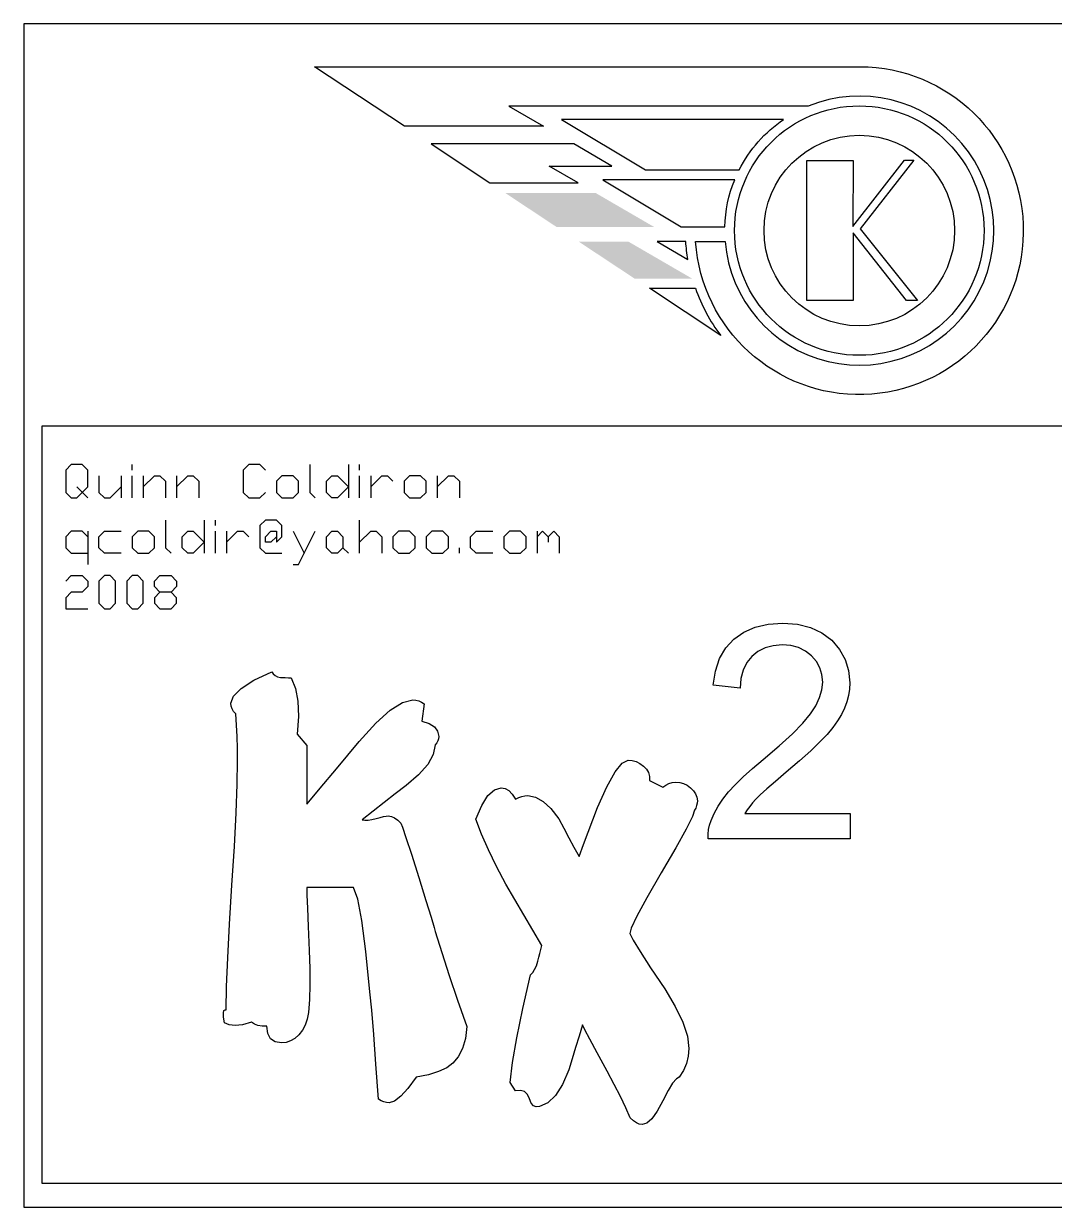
# Model space of a CAD drawing. Extents: x -0.1 to 91.9, y 0 to 98.8.
# Drawn here: x 5.862 to 8.96, y 0.86 to 4.418 of the extents above; entities that cross this region are included whole.
import ezdxf

# ---------------------------------------------------------------- set-up
doc = ezdxf.new("R2010")
doc.units = 0
doc.layers.get('0').update_dxf_attribs({"color": 9, "linetype": 'CONTINUOUS'})

msp = doc.modelspace()

# ---------------------------------------------------------------- linework, layer by layer
at = {"color": 7, "linetype": 'CONTINUOUS'}
for p, q in [((5.9178, 3.2086), (12.0017, 3.2086)), ((5.9178, 0.9309), (5.9178, 3.2086)), ((12.0017, 0.9309), (5.9178, 0.9309))]:
    msp.add_line(p, q, dxfattribs=at)
at = {"color": 7, "linetype": 'CONTINUOUS', "flags": 128}
msp.add_lwpolyline([(5.8623, 4.4179), (5.8623, 0.8596), (12.0575, 0.8596), (12.0575, 4.4179), (5.8623, 4.4179)], dxfattribs=at)
for points in [[(6.7366, 4.2881), (8.4003, 4.2881, -2.222109), (7.8819, 3.7629), (7.9707, 3.7629, 3.061532), (8.2202, 4.17), (7.32, 4.17), (7.4243, 4.1095), (7.0065, 4.1095)], [(7.4785, 4.1301), (7.7313, 3.9787), (8.013, 3.9787, -0.126584), (8.1461, 4.1301)], [(7.6027, 3.9485), (7.8388, 3.8068), (7.9695, 3.8068, -0.090218), (7.9993, 3.9485)], [(7.766, 3.7629), (7.8587, 3.709, -0.02601), (7.8524, 3.7629)], [(7.7428, 3.6223), (7.8811, 3.6223, 0.077765), (7.9577, 3.4801)]]:
    msp.add_lwpolyline(points, format="xyb", close=True, dxfattribs=at)
for points in [[(7.0869, 4.0563), (7.2638, 3.9392), (7.5292, 3.9392), (7.4421, 3.9897), (7.6305, 3.9897), (7.5159, 4.0563)], [(8.5094, 4.0076), (8.5379, 4.0076), (8.3768, 3.8012), (8.5489, 3.5853), (8.5157, 3.5853), (8.3557, 3.7896), (8.3557, 3.5853), (8.2157, 3.5853), (8.2157, 4.007), (8.3557, 4.007), (8.3547, 3.8086)], [(8.3461, 2.0434), (8.3461, 1.9672), (7.9191, 1.9672), (7.9194, 1.9814), (7.921, 1.9953), (7.924, 2.0089), (7.9284, 2.0223), (7.9377, 2.044), (7.9496, 2.0656), (7.9639, 2.087), (7.9806, 2.1082), (8.0005, 2.1302), (8.0245, 2.1538), (8.0524, 2.1791), (8.0844, 2.206), (8.1328, 2.247), (8.1726, 2.2834), (8.2039, 2.3154), (8.2267, 2.3429), (8.2429, 2.3677), (8.2545, 2.3919), (8.2614, 2.4154), (8.2637, 2.4383), (8.2616, 2.4609), (8.2553, 2.4817), (8.2448, 2.5007), (8.23, 2.5178), (8.2119, 2.532), (8.1912, 2.5421), (8.1679, 2.5482), (8.1421, 2.5502), (8.1149, 2.548), (8.0905, 2.5416), (8.0691, 2.5309), (8.0504, 2.5158), (8.0354, 2.497), (8.0245, 2.4748), (8.018, 2.4494), (8.0156, 2.4206), (7.9341, 2.429), (7.9412, 2.4719), (7.954, 2.5094), (7.9727, 2.5414), (7.9971, 2.568), (8.0268, 2.5889), (8.0611, 2.6039), (8.1001, 2.6129), (8.1439, 2.6158), (8.1879, 2.6126), (8.2271, 2.603), (8.2615, 2.5868), (8.291, 2.5643), (8.3147, 2.537), (8.3317, 2.5066), (8.3418, 2.4731), (8.3452, 2.4365), (8.3442, 2.4172), (8.3413, 2.398), (8.3363, 2.3791), (8.3294, 2.3603), (8.3201, 2.3413), (8.3083, 2.3218), (8.2938, 2.3018), (8.2767, 2.2814), (8.2553, 2.2587), (8.2277, 2.2322), (8.1941, 2.2019), (8.1544, 2.1677), (8.1219, 2.1401), (8.0958, 2.1174), (8.0761, 2.0995), (8.0628, 2.0864), (8.0531, 2.0757), (8.0443, 2.065), (8.0363, 2.0542), (8.0293, 2.0434)], [(7.1944, 1.4029), (7.1898, 1.3674), (7.1812, 1.3372), (7.1686, 1.3124), (7.152, 1.2928), (7.1337, 1.2793), (7.1093, 1.2678), (7.0787, 1.2582), (7.042, 1.2504), (7.0172, 1.2171), (6.9954, 1.1933), (6.9765, 1.179), (6.9607, 1.1742), (6.9529, 1.1749), (6.945, 1.1768), (6.9369, 1.18), (6.9285, 1.1844), (6.9212, 1.2903), (6.9145, 1.3796), (6.9085, 1.4521), (6.9031, 1.5078), (6.8911, 1.629), (6.879, 1.7217), (6.8666, 1.7857), (6.854, 1.8211), (6.7134, 1.8211), (6.7138, 1.7985), (6.7151, 1.7593), (6.7172, 1.7037), (6.7202, 1.6315), (6.722, 1.5773), (6.7223, 1.5282), (6.7211, 1.4841), (6.7185, 1.4452), (6.7148, 1.4251), (6.7088, 1.4073), (6.7004, 1.3917), (6.6897, 1.3783), (6.6775, 1.3676), (6.6647, 1.3599), (6.6513, 1.3553), (6.6372, 1.3537), (6.6179, 1.3569), (6.6042, 1.3664), (6.5959, 1.3823), (6.5932, 1.4045), (6.5789, 1.404), (6.5665, 1.4058), (6.556, 1.4099), (6.5475, 1.4164), (6.5202, 1.4087), (6.4975, 1.4058), (6.4795, 1.4078), (6.4662, 1.4147), (6.4631, 1.4317), (6.4624, 1.4439), (6.4639, 1.4512), (6.4679, 1.4537), (6.4687, 1.4536), (6.4696, 1.4532), (6.4704, 1.4527), (6.4713, 1.452), (6.4723, 1.5231), (6.4755, 1.6095), (6.4808, 1.7111), (6.4882, 1.8279), (6.4956, 1.9447), (6.5009, 2.046), (6.5041, 2.1318), (6.5051, 2.2022), (6.5048, 2.2389), (6.5039, 2.2746), (6.5023, 2.3092), (6.5, 2.3427), (6.4934, 2.3505), (6.4886, 2.3584), (6.4858, 2.3665), (6.4848, 2.3749), (6.4925, 2.3967), (6.5157, 2.4198), (6.5543, 2.4441), (6.6084, 2.4697), (6.6126, 2.463), (6.6182, 2.4579), (6.6253, 2.4545), (6.6338, 2.4528), (6.6479, 2.4521), (6.658, 2.4515), (6.664, 2.4512), (6.666, 2.4511), (6.6792, 2.4196), (6.6867, 2.3808), (6.6885, 2.3349), (6.6846, 2.2818), (6.7134, 2.2479), (6.7134, 2.0718), (6.7239, 2.0842), (6.7536, 2.1196), (6.8026, 2.1781), (6.8709, 2.2598), (6.9203, 2.3146), (6.9636, 2.3537), (7.0008, 2.3772), (7.0318, 2.3851), (7.0409, 2.3843), (7.0496, 2.3821), (7.0578, 2.3784), (7.0657, 2.3732), (7.0589, 2.3207), (7.0811, 2.3141), (7.097, 2.3042), (7.1065, 2.2912), (7.1097, 2.275), (7.1091, 2.2683), (7.1072, 2.2619), (7.104, 2.2556), (7.0995, 2.2496), (7.0934, 2.221), (7.0767, 2.1912), (7.0494, 2.16), (7.0115, 2.1277), (6.9784, 2.1022), (6.9454, 2.0764), (6.9124, 2.0505), (6.8794, 2.0244), (6.8877, 2.0234), (6.8976, 2.0237), (6.9089, 2.0255), (6.9217, 2.0286), (6.9341, 2.0319), (6.9442, 2.0343), (6.9519, 2.0357), (6.9573, 2.0362), (6.9673, 2.0348), (6.9772, 2.0307), (6.9868, 2.0238), (6.9962, 2.0142), (7.0008, 2.0021), (7.0113, 1.971), (7.0275, 1.9208), (7.0496, 1.8516), (7.0714, 1.7824), (7.087, 1.7322), (7.0964, 1.7011), (7.0995, 1.6891), (7.1188, 1.6254), (7.141, 1.5565), (7.1662, 1.4823), (7.1944, 1.4029)], [(7.8785, 2.0531), (7.8723, 2.0344), (7.8536, 1.9968), (7.8223, 1.9404), (7.7786, 1.8652), (7.7352, 1.7902), (7.705, 1.7348), (7.6878, 1.6988), (7.6838, 1.6823), (7.6942, 1.663), (7.7151, 1.6289), (7.7467, 1.58), (7.7888, 1.5163), (7.8206, 1.4638), (7.8434, 1.4164), (7.857, 1.3741), (7.8616, 1.3368), (7.8598, 1.3143), (7.8544, 1.2924), (7.8454, 1.2711), (7.8328, 1.2504), (7.824, 1.246), (7.8127, 1.2327), (7.799, 1.2104), (7.7829, 1.1793), (7.766, 1.1482), (7.75, 1.126), (7.7351, 1.1126), (7.721, 1.1082), (7.7125, 1.1095), (7.7037, 1.1133), (7.6947, 1.1196), (7.6855, 1.1285), (7.6722, 1.1589), (7.6563, 1.1924), (7.6375, 1.2292), (7.616, 1.2691), (7.586, 1.3241), (7.5635, 1.3656), (7.5487, 1.3935), (7.5415, 1.4079), (7.5314, 1.3741), (7.5212, 1.3402), (7.511, 1.3063), (7.5009, 1.2725), (7.4814, 1.2287), (7.4602, 1.1958), (7.4374, 1.1737), (7.4128, 1.1624), (7.4027, 1.1613), (7.3942, 1.1649), (7.3874, 1.1732), (7.3823, 1.1861), (7.3765, 1.199), (7.3675, 1.2073), (7.3554, 1.2109), (7.34, 1.2098), (7.3248, 1.2352), (7.3318, 1.2954), (7.3442, 1.3694), (7.3622, 1.4572), (7.3857, 1.5587), (7.3922, 1.5656), (7.398, 1.5747), (7.4032, 1.586), (7.4077, 1.5993), (7.411, 1.6112), (7.4141, 1.623), (7.417, 1.6349), (7.4196, 1.6467), (7.3925, 1.6925), (7.3654, 1.7386), (7.3383, 1.7848), (7.3112, 1.8313), (7.2834, 1.8841), (7.2591, 1.9342), (7.2385, 1.9815), (7.2215, 2.0261), (7.2389, 2.0675), (7.2574, 2.0972), (7.277, 2.115), (7.2977, 2.1209), (7.3092, 2.1188), (7.3201, 2.1124), (7.3304, 2.1018), (7.34, 2.087), (7.35, 2.0915), (7.3595, 2.0946), (7.3686, 2.0965), (7.3773, 2.0972), (7.4002, 2.0928), (7.4234, 2.0798), (7.4468, 2.0581), (7.4704, 2.0277), (7.4856, 1.9991), (7.5009, 1.9706), (7.5161, 1.9423), (7.5314, 1.9143), (7.545, 1.9508), (7.5589, 1.9875), (7.573, 2.0245), (7.5873, 2.0616), (7.6152, 2.1239), (7.6398, 2.1683), (7.6609, 2.195), (7.6787, 2.2039), (7.6911, 2.2028), (7.703, 2.1994), (7.7144, 2.1939), (7.7253, 2.1861), (7.7343, 2.1767), (7.7403, 2.1664), (7.7432, 2.1551), (7.7431, 2.1429), (7.7837, 2.1226), (7.7918, 2.1292), (7.8011, 2.134), (7.8113, 2.1369), (7.8226, 2.1378), (7.8343, 2.1368), (7.8455, 2.1336), (7.8563, 2.1283), (7.8667, 2.1209), (7.8756, 2.1121), (7.8819, 2.1027), (7.8857, 2.0926), (7.887, 2.0819), (7.8865, 2.0744), (7.8849, 2.0671), (7.8822, 2.06), (7.8785, 2.0531)]]:
    msp.add_lwpolyline(points, close=True, dxfattribs=at)
at = {"linetype": 'BYBLOCK', "flags": 128}
for points in [[(6.0052, 2.9924), (6.0218, 2.9924), (6.0552, 3.0257), (6.0552, 3.0757), (6.0385, 3.0924), (6.0052, 3.0924), (5.9885, 3.0757), (5.9885, 3.009), (6.0052, 2.9924)], [(6.1885, 3.0757), (6.1885, 3.0924)], [(6.5886, 3.0757), (6.5719, 3.0924), (6.5386, 3.0924), (6.5219, 3.0757), (6.5219, 3.009), (6.5386, 2.9924), (6.5719, 2.9924), (6.5886, 3.009)], [(6.722, 3.0924), (6.722, 3.009), (6.7386, 2.9924)], [(6.8387, 3.0924), (6.8387, 2.9924)], [(6.872, 3.0757), (6.872, 3.0924)], [(6.0218, 3.0257), (6.0552, 2.9924)], [(6.0885, 3.059), (6.0885, 3.009), (6.1052, 2.9924), (6.1219, 2.9924), (6.1552, 3.0257)], [(6.1552, 3.059), (6.1552, 2.9924)], [(6.1885, 2.9924), (6.1885, 3.059)], [(6.2219, 3.059), (6.2219, 2.9924)], [(6.2219, 3.0257), (6.2552, 3.059), (6.2719, 3.059), (6.2886, 3.0424), (6.2886, 2.9924)], [(6.3219, 3.059), (6.3219, 2.9924)], [(6.3219, 3.0257), (6.3552, 3.059), (6.3719, 3.059), (6.3886, 3.0424), (6.3886, 2.9924)], [(6.6386, 2.9924), (6.672, 2.9924), (6.6886, 3.009), (6.6886, 3.0424), (6.672, 3.059), (6.6386, 3.059), (6.622, 3.0424), (6.622, 3.009), (6.6386, 2.9924)], [(6.8387, 3.0257), (6.8053, 2.9924), (6.7887, 2.9924), (6.772, 3.009), (6.772, 3.0424), (6.7887, 3.059), (6.8053, 3.059), (6.8387, 3.0257)], [(6.872, 2.9924), (6.872, 3.059)], [(6.9053, 3.059), (6.9053, 2.9924)], [(6.9053, 3.0257), (6.9387, 3.059), (6.9554, 3.059), (6.972, 3.0424)], [(7.022, 2.9924), (7.0554, 2.9924), (7.072, 3.009), (7.072, 3.0424), (7.0554, 3.059), (7.022, 3.059), (7.0054, 3.0424), (7.0054, 3.009), (7.022, 2.9924)], [(7.1054, 3.059), (7.1054, 2.9924)], [(7.1054, 3.0257), (7.1387, 3.059), (7.1554, 3.059), (7.1721, 3.0424), (7.1721, 2.9924)], [(6.2886, 2.9257), (6.2886, 2.8423), (6.3052, 2.8257)], [(6.4052, 2.9257), (6.4052, 2.8257)], [(6.4386, 2.909), (6.4386, 2.9257)], [(6.622, 2.8757), (6.6053, 2.859), (6.5886, 2.859), (6.5886, 2.8757), (6.6053, 2.8923), (6.622, 2.8923), (6.622, 2.859), (6.6386, 2.8757), (6.6386, 2.909), (6.622, 2.9257), (6.5886, 2.9257), (6.5719, 2.909), (6.5719, 2.8423), (6.5886, 2.8257), (6.6386, 2.8257)], [(6.872, 2.8257), (6.872, 2.9257)], [(6.0552, 2.8757), (6.0385, 2.8923), (6.0052, 2.8923), (5.9885, 2.8757), (5.9885, 2.8423), (6.0052, 2.8257), (6.0552, 2.8257)], [(6.0552, 2.8923), (6.0552, 2.7923)], [(6.1552, 2.8257), (6.1052, 2.8257), (6.0885, 2.8423), (6.0885, 2.8757), (6.1052, 2.8923), (6.1552, 2.8923)], [(6.2052, 2.8257), (6.2385, 2.8257), (6.2552, 2.8423), (6.2552, 2.8757), (6.2385, 2.8923), (6.2052, 2.8923), (6.1885, 2.8757), (6.1885, 2.8423), (6.2052, 2.8257)], [(6.4052, 2.859), (6.3719, 2.8257), (6.3552, 2.8257), (6.3386, 2.8423), (6.3386, 2.8757), (6.3552, 2.8923), (6.3719, 2.8923), (6.4052, 2.859)], [(6.4386, 2.8257), (6.4386, 2.8923)], [(6.4719, 2.8923), (6.4719, 2.8257)], [(6.4719, 2.859), (6.5053, 2.8923), (6.5219, 2.8923), (6.5386, 2.8757)], [(6.672, 2.7923), (6.6886, 2.7923), (6.7386, 2.8923)], [(6.672, 2.8923), (6.7053, 2.8257)], [(6.822, 2.8423), (6.8053, 2.8257), (6.7887, 2.8257), (6.772, 2.8423), (6.772, 2.8757), (6.7887, 2.8923), (6.8053, 2.8923), (6.822, 2.8757), (6.822, 2.8423), (6.8387, 2.8257)], [(6.872, 2.859), (6.9053, 2.8923), (6.922, 2.8923), (6.9387, 2.8757), (6.9387, 2.8257)], [(6.9887, 2.8257), (7.022, 2.8257), (7.0387, 2.8423), (7.0387, 2.8757), (7.022, 2.8923), (6.9887, 2.8923), (6.972, 2.8757), (6.972, 2.8423), (6.9887, 2.8257)], [(7.0887, 2.8257), (7.1221, 2.8257), (7.1387, 2.8423), (7.1387, 2.8757), (7.1221, 2.8923), (7.0887, 2.8923), (7.072, 2.8757), (7.072, 2.8423), (7.0887, 2.8257)], [(7.2721, 2.8257), (7.2221, 2.8257), (7.2054, 2.8423), (7.2054, 2.8757), (7.2221, 2.8923), (7.2721, 2.8923)], [(7.3221, 2.8257), (7.3554, 2.8257), (7.3721, 2.8423), (7.3721, 2.8757), (7.3554, 2.8923), (7.3221, 2.8923), (7.3054, 2.8757), (7.3054, 2.8423), (7.3221, 2.8257)], [(7.4054, 2.8923), (7.4054, 2.8257)], [(7.4054, 2.8757), (7.4221, 2.8923), (7.4388, 2.8757), (7.4388, 2.859)], [(7.4388, 2.8757), (7.4555, 2.8923), (7.4721, 2.8757), (7.4721, 2.8257)], [(7.1721, 2.8257), (7.1721, 2.8423)], [(5.9885, 2.7423), (6.0052, 2.759), (6.0385, 2.759), (6.0552, 2.7423), (6.0552, 2.7256), (6.0385, 2.709), (6.0052, 2.709), (5.9885, 2.6923), (5.9885, 2.659), (6.0552, 2.659)], [(6.1052, 2.659), (6.1219, 2.659), (6.1385, 2.6756), (6.1385, 2.7423), (6.1219, 2.759), (6.1052, 2.759), (6.0885, 2.7423), (6.0885, 2.6756), (6.1052, 2.659)], [(6.1885, 2.659), (6.2052, 2.659), (6.2219, 2.6756), (6.2219, 2.7423), (6.2052, 2.759), (6.1885, 2.759), (6.1719, 2.7423), (6.1719, 2.6756), (6.1885, 2.659)], [(6.2719, 2.659), (6.3052, 2.659), (6.3219, 2.6756), (6.3219, 2.6923), (6.3052, 2.709), (6.2719, 2.709), (6.2552, 2.7256), (6.2552, 2.7423), (6.2719, 2.759), (6.3052, 2.759), (6.3219, 2.7423), (6.3219, 2.7256), (6.3052, 2.709)], [(6.2719, 2.709), (6.2552, 2.6923), (6.2552, 2.6756), (6.2719, 2.659)]]:
    msp.add_lwpolyline(points, dxfattribs=at)
at = {"color": 7, "linetype": 'CONTINUOUS'}
msp.add_circle((8.3738, 3.7959), 0.375, dxfattribs=at)
at = {"color": 9, "linetype": 'CONTINUOUS'}
msp.add_circle((8.3738, 3.7959), 0.2864, dxfattribs=at)
at = {"color": 7, "linetype": 'CONTINUOUS'}
for points in [[(7.3091, 3.9093), (7.5807, 3.9093), (7.4638, 3.8068), (7.7571, 3.8068)], [(7.5302, 3.7629), (7.6795, 3.7629), (7.6985, 3.6515), (7.8715, 3.6515)]]:
    msp.add_solid(points, dxfattribs=at)

doc.saveas('drawing.dxf')
